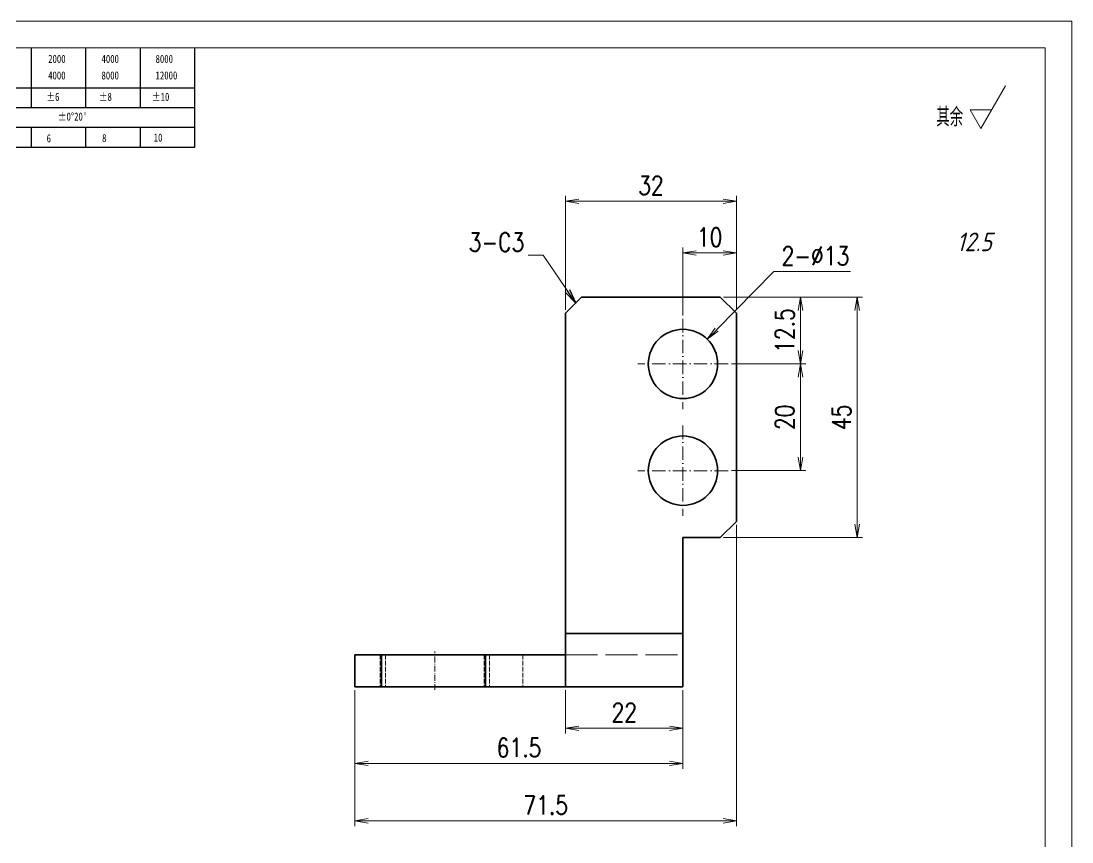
# Model space of a CAD drawing. Header units: millimetres. Extents: x -50143 to 104182, y -50696 to 54072.
# Drawn here: x -49622.8 to -49425.8, y 42839.9 to 42993.8 of the extents above; entities that cross this region are included whole.
import ezdxf
from ezdxf.enums import TextEntityAlignment as Align

# ---------------------------------------------------------------- set-up
doc = ezdxf.new("R2010")
doc.units = ezdxf.units.MM
doc.header["$LTSCALE"] = 0.5
for name, pattern in [('AM_ISO02W050x2', [3.75, 3, -0.75]), ('AM_ISO08W050x2', [9, 6, -0.75, 1.5, -0.75]), ('DASHDOT', [18.5, 12, -3, 0.5, -3]), ('DASHED', [15, 12, -3]), ('DOT2', [0.125, 0, -0.125])]:
    doc.linetypes.add(name, pattern=pattern)
for name, color, linetype, lineweight in [('DIM', 3, 'Continuous', 13), ('中心线', 2, 'AM_ISO08W050x2', 18), ('图框', 7, 'Continuous', 18), ('标注线', 3, 'Continuous', 18), ('粗实线', 7, 'Continuous', 35), ('虚线', 1, 'AM_ISO02W050x2', 18)]:
    doc.layers.add(name, color=color, linetype=linetype, lineweight=lineweight)
doc.layers.add('图\\M+19E79\\M+195B6\\M+18E9A', color=7, linetype='Continuous')
doc.layers.add('打印', color=7, linetype='Continuous', lineweight=15, plot=False)
doc.layers.add('打印-禁用', color=7, linetype='Continuous', lineweight=15, plot=False)
doc.styles.add('DIM', font='romans.shx', dxfattribs={"width": 0.8, "bigfont": 'bigfont.shx'})
doc.styles.add('国标', font='simfang.ttf', dxfattribs={"width": 0.8})
doc.styles.add('机械长仿宋', font='gbenor.shx', dxfattribs={"height": 1, "bigfont": 'gbcbig.shx'})
doc.dimstyles.new('DEH 1-1', dxfattribs={"dimtxt": 3.5, "dimasz": 2.5, "dimexe": 1, "dimexo": 0.625, "dimgap": 1.2, "dimtad": 1, "dimtoh": 1, "dimdsep": 46, "dimtxsty": 'DIM', "dimblk": 'OPEN', "dimcen": 0, "dimclrd": 8, "dimclre": 8, "dimclrt": 2, "dimazin": 2, "dimtfac": 0.5, "dimtmove": 0, "dimatfit": 3, "dimldrblk": 'OPEN', "dimfxl": 0, "dimtolj": 2, "dimlwd": 18, "dimlwe": 18, "dimarcsym": 0})
doc.dimstyles.new('DEH 1-1$0', dxfattribs={"dimtxt": 3.5, "dimasz": 2.5, "dimexe": 1, "dimexo": 0.625, "dimgap": 1.2, "dimtad": 1, "dimzin": 9, "dimdsep": 46, "dimtxsty": 'DIM', "dimblk": 'OPEN', "dimcen": 0, "dimclrd": 8, "dimclre": 8, "dimclrt": 2, "dimazin": 2, "dimtfac": 0.5, "dimtmove": 0, "dimatfit": 3, "dimldrblk": 'OPEN', "dimfxl": 0, "dimtolj": 2, "dimlwd": 18, "dimlwe": 18, "dimarcsym": 0})
doc.dimstyles.new('DEH 1-1$3', dxfattribs={"dimtxt": 3.5, "dimasz": 2.5, "dimexe": 1, "dimexo": 0.625, "dimgap": 1.2, "dimtad": 1, "dimtoh": 1, "dimdsep": 46, "dimtxsty": 'DIM', "dimblk": 'OPEN', "dimcen": 0, "dimclrd": 8, "dimclre": 8, "dimclrt": 2, "dimazin": 2, "dimtfac": 0.5, "dimtofl": 0, "dimtmove": 0, "dimatfit": 3, "dimldrblk": 'OPEN', "dimfxl": 0, "dimtolj": 2, "dimlwd": 18, "dimlwe": 18, "dimarcsym": 0})

# ---------------------------------------------------------------- blocks, each defined once
blk = doc.blocks.new('GZDEH零件A3图框V01版')
at = {"layer": '图\\M+19E79\\M+195B6\\M+18E9A', "color": 9}
for p, q in [((3082.42, -1561.98), (3082.42, -1554.46)), ((3092.64, -1561.98), (3092.64, -1554.46)), ((3102.86, -1561.98), (3102.86, -1554.46)), ((3113.09, -1573.08), (3113.09, -1554.46)), ((2996.09, -1561.98), (3113.09, -1561.98)), ((3082.42, -1565.68), (3082.42, -1561.98)), ((3092.64, -1565.68), (3092.64, -1561.98)), ((3102.86, -1565.68), (3102.86, -1561.98)), ((2996.09, -1565.68), (3113.09, -1565.68)), ((2996.09, -1569.38), (3113.09, -1569.38)), ((3082.42, -1573.08), (3082.42, -1569.48)), ((3092.64, -1573.08), (3092.64, -1569.38)), ((3102.86, -1573.08), (3102.86, -1569.38)), ((2990.09, -1573.08), (3113.09, -1573.08))]:
    blk.add_line(p, q, dxfattribs=at)
at = {"layer": '图框', "linetype": 'Continuous'}
for p, q in [((3272.49, -1554.46), (2882.49, -1554.46)), ((3272.49, -1832.96), (3272.49, -1554.46))]:
    blk.add_line(p, q, dxfattribs=at)
at = {"layer": '打印-禁用', "linetype": 'Continuous'}
for p, q in [((3277.49, -1549.46), (2857.49, -1549.46)), ((3277.49, -1846.46), (3277.49, -1549.46))]:
    blk.add_line(p, q, dxfattribs=at)
at = {"layer": '图\\M+19E79\\M+195B6\\M+18E9A', "color": 9, "style": '国标', "width": 0.8}
for s, p in [('2000', (3085.57, -1557.31)), ('4000', (3095.57, -1557.31)), ('8000', (3105.7, -1557.31)), ('4000', (3085.57, -1560.41)), ('8000', (3095.57, -1560.41)), ('12000', (3105.7, -1560.41)), ('±6', (3085.22, -1564.42)), ('±8', (3095.06, -1564.42)), ('±10', (3105.02, -1564.42)), ("±0%%D20'", (3087.38, -1568.12)), ('6', (3085.28, -1572.19)), ('8', (3095.68, -1572.15)), ('10', (3105.36, -1572.06))]:
    blk.add_text(s, height=1.5, dxfattribs=at).set_placement(p)
blk = doc.blocks.new('DEH A3')
at = {"layer": '图框'}
blk.add_blockref('GZDEH零件A3图框V01版', (-2857.49, 1846.46), dxfattribs=at)
blk = doc.blocks.new('FINISHER_TR')
at = {"layer": '标注线'}
for p, q in [((0, 0), (4.62, 8)), ((-2.02, 3.5), (0, 0)), ((2.02, 3.5), (-2.02, 3.5))]:
    blk.add_line(p, q, dxfattribs=at)
at = {"layer": '标注线', "color": 2, "style": '机械长仿宋', "oblique": 15}
blk.add_attdef('0.0', text='', height=3.5, dxfattribs=at).set_placement((2.03, -24.04), align=Align.BOTTOM_RIGHT)
blk = doc.blocks.new('其余12.5')
at = {"layer": '标注线'}
blk.add_blockref('FINISHER_TR', (0, 0), dxfattribs=at).add_auto_attribs({'0.0': '12.5'})
at = {"layer": '标注线', "color": 7, "linetype": 'DOT2', "style": '机械长仿宋'}
blk.add_text('其余', height=3.5, dxfattribs=at).set_placement((-8.38, 0.4))
blk = doc.blocks.new('_Open')
at = {"color": 0, "linetype": 'ByBlock', "lineweight": -2}
for p, q in [((-1, 0.167), (0, 0)), ((-1, -0.167), (0, 0)), ((0, 0), (-1, 0))]:
    blk.add_line(p, q, dxfattribs=at)
blk = doc.blocks.new('*D124')
at = {"layer": 'Defpoints', "color": 0, "transparency": 16777216}
for p in [(-49488.68, 42900.01), (-49560.18, 42869.01), (-49488.68, 42843.87)]:
    blk.add_point(p, dxfattribs=at)
at = {"layer": 'DIM', "color": 8, "lineweight": 18, "transparency": 16777216}
for p, q in [((-49488.68, 42899.38), (-49488.68, 42842.87)), ((-49560.18, 42868.38), (-49560.18, 42842.87)), ((-49557.68, 42843.87), (-49491.18, 42843.87))]:
    blk.add_line(p, q, dxfattribs=at)
at = {"layer": 'DIM', "color": 8, "lineweight": 18, "transparency": 16777216, "xscale": 2.5, "yscale": 2.5, "zscale": 2.5, "rotation": 180}
blk.add_blockref('_Open', (-49560.18, 42843.87), dxfattribs=at)
at = {"layer": 'DIM', "color": 8, "lineweight": 18, "transparency": 16777216, "xscale": 2.5, "yscale": 2.5, "zscale": 2.5}
blk.add_blockref('_Open', (-49488.68, 42843.87), dxfattribs=at)
at = {"layer": 'DIM', "color": 2, "transparency": 16777216, "insert": (-49524.43, 42846.82), "char_height": 3.5, "attachment_point": 5, "style": 'DIM'}
blk.add_mtext('\\A2;71.5', dxfattribs=at)
blk = doc.blocks.new('*D125')
at = {"layer": 'Defpoints', "color": 0, "transparency": 16777216}
for p in [(-49560.18, 42869.01), (-49498.68, 42869.01), (-49560.18, 42854.64)]:
    blk.add_point(p, dxfattribs=at)
at = {"layer": 'DIM', "color": 8, "lineweight": 18, "transparency": 16777216}
for p, q in [((-49560.18, 42868.38), (-49560.18, 42853.64)), ((-49498.68, 42868.38), (-49498.68, 42853.64)), ((-49501.18, 42854.64), (-49557.68, 42854.64))]:
    blk.add_line(p, q, dxfattribs=at)
at = {"layer": 'DIM', "color": 8, "lineweight": 18, "transparency": 16777216, "xscale": 2.5, "yscale": 2.5, "zscale": 2.5, "rotation": 180}
blk.add_blockref('_Open', (-49560.18, 42854.64), dxfattribs=at)
at = {"layer": 'DIM', "color": 8, "lineweight": 18, "transparency": 16777216, "xscale": 2.5, "yscale": 2.5, "zscale": 2.5}
blk.add_blockref('_Open', (-49498.68, 42854.64), dxfattribs=at)
at = {"layer": 'DIM', "color": 2, "transparency": 16777216, "insert": (-49529.43, 42857.59), "char_height": 3.5, "attachment_point": 5, "style": 'DIM'}
blk.add_mtext('\\A2;61.5', dxfattribs=at)
blk = doc.blocks.new('*D126')
at = {"layer": 'Defpoints', "color": 0, "transparency": 16777216}
for p in [(-49488.68, 42960.01), (-49520.68, 42939.01), (-49488.68, 42939.01)]:
    blk.add_point(p, dxfattribs=at)
at = {"layer": 'DIM', "color": 8, "lineweight": 18, "transparency": 16777216}
for p, q in [((-49520.68, 42939.63), (-49520.68, 42961.01)), ((-49488.68, 42939.63), (-49488.68, 42961.01)), ((-49518.18, 42960.01), (-49491.18, 42960.01))]:
    blk.add_line(p, q, dxfattribs=at)
at = {"layer": 'DIM', "color": 8, "lineweight": 18, "transparency": 16777216, "xscale": 2.5, "yscale": 2.5, "zscale": 2.5, "rotation": 180}
blk.add_blockref('_Open', (-49520.68, 42960.01), dxfattribs=at)
at = {"layer": 'DIM', "color": 8, "lineweight": 18, "transparency": 16777216, "xscale": 2.5, "yscale": 2.5, "zscale": 2.5}
blk.add_blockref('_Open', (-49488.68, 42960.01), dxfattribs=at)
at = {"layer": 'DIM', "color": 2, "transparency": 16777216, "insert": (-49504.68, 42962.96), "char_height": 3.5, "attachment_point": 5, "style": 'DIM'}
blk.add_mtext('\\A2;32', dxfattribs=at)
blk = doc.blocks.new('*D127')
at = {"layer": 'Defpoints', "color": 0, "transparency": 16777216}
for p in [(-49491.68, 42942.01), (-49466.03, 42942.01), (-49491.68, 42897.01)]:
    blk.add_point(p, dxfattribs=at)
at = {"layer": 'DIM', "color": 8, "lineweight": 18, "transparency": 16777216}
for p, q in [((-49491.06, 42942.01), (-49465.03, 42942.01)), ((-49466.03, 42899.51), (-49466.03, 42939.51)), ((-49491.06, 42897.01), (-49465.03, 42897.01))]:
    blk.add_line(p, q, dxfattribs=at)
at = {"layer": 'DIM', "color": 8, "lineweight": 18, "transparency": 16777216, "xscale": 2.5, "yscale": 2.5, "zscale": 2.5}
for p, rotation in [((-49466.03, 42942.01), 90), ((-49466.03, 42897.01), 270)]:
    blk.add_blockref('_Open', p, dxfattribs=dict(at, rotation=rotation))
at = {"layer": 'DIM', "color": 2, "transparency": 16777216, "insert": (-49468.98, 42919.51), "char_height": 3.5, "attachment_point": 5, "rotation": 90, "style": 'DIM'}
blk.add_mtext('\\A2;45', dxfattribs=at)
blk = doc.blocks.new('*D128')
at = {"layer": 'Defpoints', "color": 0, "transparency": 16777216}
for p in [(-49491.68, 42942.01), (-49476.66, 42942.01), (-49490.23, 42929.51)]:
    blk.add_point(p, dxfattribs=at)
at = {"layer": 'DIM', "color": 8, "lineweight": 18, "transparency": 16777216}
for p, q in [((-49491.06, 42942.01), (-49475.66, 42942.01)), ((-49476.66, 42932.01), (-49476.66, 42939.51)), ((-49489.61, 42929.51), (-49475.66, 42929.51))]:
    blk.add_line(p, q, dxfattribs=at)
at = {"layer": 'DIM', "color": 8, "lineweight": 18, "transparency": 16777216, "xscale": 2.5, "yscale": 2.5, "zscale": 2.5}
for p, rotation in [((-49476.66, 42942.01), 90), ((-49476.66, 42929.51), 270)]:
    blk.add_blockref('_Open', p, dxfattribs=dict(at, rotation=rotation))
at = {"layer": 'DIM', "color": 2, "transparency": 16777216, "insert": (-49479.61, 42935.76), "char_height": 3.5, "attachment_point": 5, "rotation": 90, "style": 'DIM'}
blk.add_mtext('\\A2;12.5', dxfattribs=at)
blk = doc.blocks.new('*D129')
at = {"layer": 'Defpoints', "color": 0, "transparency": 16777216}
for p in [(-49490.23, 42929.51), (-49490.23, 42909.51), (-49476.66, 42909.51)]:
    blk.add_point(p, dxfattribs=at)
at = {"layer": 'DIM', "color": 8, "lineweight": 18, "transparency": 16777216}
for p, q in [((-49489.61, 42929.51), (-49475.66, 42929.51)), ((-49476.66, 42927.01), (-49476.66, 42912.01)), ((-49489.61, 42909.51), (-49475.66, 42909.51))]:
    blk.add_line(p, q, dxfattribs=at)
at = {"layer": 'DIM', "color": 8, "lineweight": 18, "transparency": 16777216, "xscale": 2.5, "yscale": 2.5, "zscale": 2.5}
for p, rotation in [((-49476.66, 42929.51), 90), ((-49476.66, 42909.51), 270)]:
    blk.add_blockref('_Open', p, dxfattribs=dict(at, rotation=rotation))
at = {"layer": 'DIM', "color": 2, "transparency": 16777216, "insert": (-49479.61, 42919.51), "char_height": 3.5, "attachment_point": 5, "rotation": 90, "style": 'DIM'}
blk.add_mtext('\\A2;20', dxfattribs=at)
blk = doc.blocks.new('*D130')
at = {"layer": 'Defpoints', "color": 0, "transparency": 16777216}
for p in [(-49488.68, 42950.32), (-49488.68, 42939.01), (-49498.68, 42937.96)]:
    blk.add_point(p, dxfattribs=at)
at = {"layer": 'DIM', "color": 8, "lineweight": 18, "transparency": 16777216}
for p, q in [((-49498.68, 42938.58), (-49498.68, 42951.32)), ((-49488.68, 42939.63), (-49488.68, 42951.32)), ((-49496.18, 42950.32), (-49491.18, 42950.32))]:
    blk.add_line(p, q, dxfattribs=at)
at = {"layer": 'DIM', "color": 8, "lineweight": 18, "transparency": 16777216, "xscale": 2.5, "yscale": 2.5, "zscale": 2.5, "rotation": 180}
blk.add_blockref('_Open', (-49498.68, 42950.32), dxfattribs=at)
at = {"layer": 'DIM', "color": 8, "lineweight": 18, "transparency": 16777216, "xscale": 2.5, "yscale": 2.5, "zscale": 2.5}
blk.add_blockref('_Open', (-49488.68, 42950.32), dxfattribs=at)
at = {"layer": 'DIM', "color": 2, "transparency": 16777216, "insert": (-49493.68, 42953.27), "char_height": 3.5, "attachment_point": 5, "style": 'DIM'}
blk.add_mtext('\\A2;10', dxfattribs=at)
blk = doc.blocks.new('*D131')
at = {"layer": 'Defpoints', "color": 0, "transparency": 16777216}
for p in [(-49494.12, 42934.14), (-49503.24, 42924.88)]:
    blk.add_point(p, dxfattribs=at)
at = {"layer": 'DIM', "color": 8, "lineweight": 18, "transparency": 16777216}
for p, q in [((-49481.65, 42946.82), (-49492.37, 42935.92)), ((-49467.25, 42946.82), (-49481.65, 42946.82))]:
    blk.add_line(p, q, dxfattribs=at)
at = {"layer": 'DIM', "color": 8, "lineweight": 18, "transparency": 16777216, "xscale": 2.5, "yscale": 2.5, "zscale": 2.5, "rotation": 225.4610416021827}
blk.add_blockref('_Open', (-49494.12, 42934.14), dxfattribs=at)
at = {"layer": 'DIM', "color": 2, "transparency": 16777216, "insert": (-49473.85, 42949.77), "char_height": 3.5, "attachment_point": 5, "style": 'DIM'}
blk.add_mtext('\\A2;{\\Fromans,bigfont|c134;2-}∅13', dxfattribs=at)
blk = doc.blocks.new('*D132')
at = {"layer": 'Defpoints', "color": 0, "transparency": 16777216}
for p in [(-49520.68, 42869.01), (-49498.68, 42869.01), (-49498.68, 42861.22)]:
    blk.add_point(p, dxfattribs=at)
at = {"layer": 'DIM', "color": 8, "lineweight": 18, "transparency": 16777216}
for p, q in [((-49520.68, 42868.38), (-49520.68, 42860.22)), ((-49498.68, 42868.38), (-49498.68, 42860.22)), ((-49518.18, 42861.22), (-49501.18, 42861.22))]:
    blk.add_line(p, q, dxfattribs=at)
at = {"layer": 'DIM', "color": 8, "lineweight": 18, "transparency": 16777216, "xscale": 2.5, "yscale": 2.5, "zscale": 2.5, "rotation": 180}
blk.add_blockref('_Open', (-49520.68, 42861.22), dxfattribs=at)
at = {"layer": 'DIM', "color": 8, "lineweight": 18, "transparency": 16777216, "xscale": 2.5, "yscale": 2.5, "zscale": 2.5}
blk.add_blockref('_Open', (-49498.68, 42861.22), dxfattribs=at)
at = {"layer": 'DIM', "color": 2, "transparency": 16777216, "insert": (-49509.68, 42864.17), "char_height": 3.5, "attachment_point": 5, "style": 'DIM'}
blk.add_mtext('\\A2;22', dxfattribs=at)

msp = doc.modelspace()

# ---------------------------------------------------------------- linework, layer by layer
at = {"layer": '中心线', "linetype": 'DASHDOT', "ltscale": 0.422499}
for p, q in [((-49498.681, 42937.959), (-49498.681, 42921.059)), ((-49498.681, 42917.959), (-49498.681, 42901.059))]:
    msp.add_line(p, q, dxfattribs=at)
at = {"layer": '中心线', "linetype": 'DASHDOT', "ltscale": 0.422498}
for p, q in [((-49490.231, 42929.509), (-49507.131, 42929.509)), ((-49490.231, 42909.509), (-49507.131, 42909.509))]:
    msp.add_line(p, q, dxfattribs=at)
at = {"layer": '中心线', "linetype": 'DASHDOT', "ltscale": 0.18}
msp.add_line((-49545.181, 42868.409), (-49545.181, 42875.609), dxfattribs=at)
at = {"layer": '打印'}
msp.add_lwpolyline([(-49845.762, 42993.798), (-49425.762, 42993.798), (-49425.762, 42696.798), (-49845.762, 42696.798)], close=True, dxfattribs=at)
at = {"layer": '粗实线', "ltscale": 0.106066}
for p, q in [((-49520.681, 42939.009), (-49517.681, 42942.009)), ((-49491.681, 42942.009), (-49488.681, 42939.009)), ((-49488.681, 42900.009), (-49491.681, 42897.009))]:
    msp.add_line(p, q, dxfattribs=at)
at = {"layer": '粗实线'}
for p, q in [((-49491.681, 42942.009), (-49517.681, 42942.009)), ((-49520.681, 42939.009), (-49520.681, 42879.009)), ((-49488.681, 42900.009), (-49488.681, 42939.009)), ((-49520.681, 42879.009), (-49498.681, 42879.009)), ((-49520.681, 42869.009), (-49498.681, 42869.009))]:
    msp.add_line(p, q, dxfattribs=at)
at = {"layer": '粗实线', "ltscale": 0.175}
msp.add_line((-49498.681, 42897.009), (-49491.681, 42897.009), dxfattribs=at)
at = {"layer": '粗实线', "ltscale": 0.45}
msp.add_line((-49498.681, 42879.009), (-49498.681, 42897.009), dxfattribs=at)
at = {"layer": '粗实线', "ltscale": 0.25}
for p, q in [((-49520.681, 42869.009), (-49520.681, 42879.009)), ((-49498.681, 42869.009), (-49498.681, 42879.009))]:
    msp.add_line(p, q, dxfattribs=at)
at = {"layer": '粗实线', "ltscale": 0.15}
for p, q in [((-49560.181, 42869.009), (-49560.181, 42875.009)), ((-49555.181, 42869.009), (-49555.181, 42875.009)), ((-49535.681, 42869.009), (-49535.681, 42875.009))]:
    msp.add_line(p, q, dxfattribs=at)
at = {"layer": '粗实线', "ltscale": 0.125}
for p, q in [((-49560.181, 42875.009), (-49555.181, 42875.009)), ((-49560.181, 42869.009), (-49555.181, 42869.009))]:
    msp.add_line(p, q, dxfattribs=at)
at = {"layer": '粗实线', "ltscale": 0.4875}
for p, q in [((-49555.181, 42875.009), (-49535.681, 42875.009)), ((-49555.181, 42869.009), (-49535.681, 42869.009))]:
    msp.add_line(p, q, dxfattribs=at)
at = {"layer": '粗实线', "ltscale": 0.375}
for p, q in [((-49535.681, 42875.009), (-49520.681, 42875.009)), ((-49535.681, 42869.009), (-49520.681, 42869.009))]:
    msp.add_line(p, q, dxfattribs=at)
at = {"layer": '粗实线'}
for centre in [(-49498.681, 42929.509), (-49498.681, 42909.509)]:
    msp.add_circle(centre, 6.5, dxfattribs=at)
at = {"layer": '虚线', "linetype": 'DASHED'}
for p, q in [((-49520.681, 42879.009), (-49498.681, 42879.009)), ((-49520.681, 42875.009), (-49498.681, 42875.009))]:
    msp.add_line(p, q, dxfattribs=at)
at = {"layer": '虚线', "linetype": 'DASHED', "ltscale": 0.15}
for p, q in [((-49555.431, 42875.009), (-49555.431, 42869.009)), ((-49554.431, 42875.009), (-49554.431, 42869.009)), ((-49535.931, 42875.009), (-49535.931, 42869.009)), ((-49534.931, 42875.009), (-49534.931, 42869.009)), ((-49528.681, 42875.009), (-49528.681, 42869.009))]:
    msp.add_line(p, q, dxfattribs=at)

# ---------------------------------------------------------------- block references
at = {"layer": '图框'}
msp.add_blockref('DEH A3', (-49845.762, 42696.798), dxfattribs=at)
at = {"layer": '标注线'}
msp.add_blockref('其余12.5', (-49442.818, 42973.641), dxfattribs=at)

# ---------------------------------------------------------------- texts
at = {"layer": 'DIM', "color": 2, "insert": (-49528.421, 42950.585), "char_height": 3.5, "attachment_point": 9, "style": 'DIM'}
msp.add_mtext('\\A2;{\\Fromans,bigfont|c134;3-}C3', dxfattribs=at)

# ---------------------------------------------------------------- dimensions: what is measured, and where the dimension line sits
at = {"layer": 'DIM'}
for base, p1, p2, picture, middle in [((-49488.681, 42960.011), (-49520.681, 42939.009), (-49488.681, 42939.009), '*D126', (-49504.681, 42962.961)), ((-49488.681, 42950.322), (-49498.681, 42937.959), (-49488.681, 42939.009), '*D130', (-49493.681, 42953.272)), ((-49488.681, 42843.874), (-49560.181, 42869.009), (-49488.681, 42900.009), '*D124', (-49524.431, 42846.824)), ((-49560.181, 42854.641), (-49498.681, 42869.009), (-49560.181, 42869.009), '*D125', (-49529.431, 42857.591)), ((-49498.681, 42861.221), (-49520.681, 42869.009), (-49498.681, 42869.009), '*D132', (-49509.681, 42864.171))]:
    dim = msp.add_linear_dim(base=base, p1=p1, p2=p2, dimstyle='DEH 1-1$0', dxfattribs=at)
    dim.commit()
    dim.dimension.update_dxf_attribs({"geometry": picture, "text_midpoint": middle})
dim = msp.add_diameter_dim_2p(p1=(-49503.24, 42924.876), p2=(-49494.122, 42934.142), text='{\\Fromans,bigfont|c134;2-}<>', dimstyle='DEH 1-1$3', dxfattribs=at)
dim.commit()
dim.dimension.update_dxf_attribs({"geometry": '*D131', "text_midpoint": (-49473.851, 42946.815), "dimtype": 163})
for base, p1, p2, picture, middle in [((-49466.026, 42942.009), (-49491.681, 42897.009), (-49491.681, 42942.009), '*D127', (-49468.976, 42919.509)), ((-49476.658, 42942.009), (-49490.231, 42929.509), (-49491.681, 42942.009), '*D128', (-49479.608, 42935.759)), ((-49476.658, 42909.509), (-49490.231, 42929.509), (-49490.231, 42909.509), '*D129', (-49479.608, 42919.509))]:
    dim = msp.add_linear_dim(base=base, p1=p1, p2=p2, angle=90, dimstyle='DEH 1-1$0', dxfattribs=at)
    dim.commit()
    dim.dimension.update_dxf_attribs({"geometry": picture, "text_midpoint": middle})

# ---------------------------------------------------------------- leaders
msp.add_leader([(-49518.769, 42940.921), (-49524.921, 42949.886), (-49527.721, 42949.886)], dimstyle='DEH 1-1', override={"dimasz": 2.8, "dimexe": 0.69965, "dimexo": 0.69965, "dimgap": 0.69965}, dxfattribs=at)

doc.saveas('drawing.dxf')
